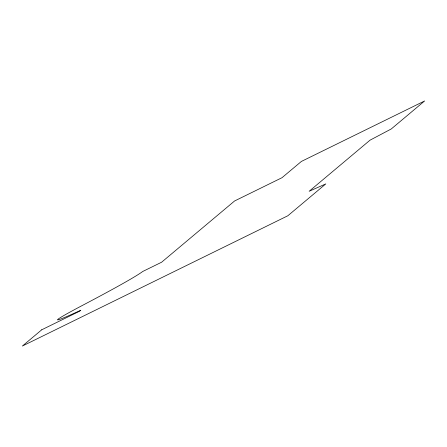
<?xml version="1.0" encoding="UTF-8"?>
<svg xmlns="http://www.w3.org/2000/svg" width="447" height="447" viewBox="0 0 447 447"><rect width="100%" height="100%" fill="white"/><g stroke="black" fill="none" stroke-linecap="round" stroke-linejoin="round"><path stroke-width="0.67" d="M41.733 329.791L22.35 346.056L287.829 215.772L325.818 183.89L309.134 191.282L370.015 140.185L391.259 128.965L424.65 100.944L301.39 161.434L282.007 177.699L234.602 200.966L161.63 262.21L142.666 271.513A167.351 5.548 -26.4 0 1 82.036 305.625A67.732 2.246 -26.4 0 0 80.801 310.224L79.661 311.179L41.733 329.791"/></g></svg>
